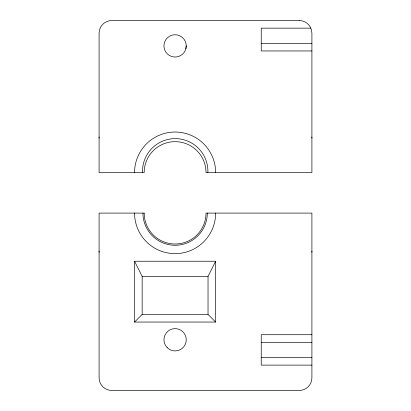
<?xml version="1.0" encoding="UTF-8"?>
<svg xmlns="http://www.w3.org/2000/svg" width="411" height="411" viewBox="0 0 411 411"><rect width="100%" height="100%" fill="white"/><g stroke="black" fill="none" stroke-linecap="round" stroke-linejoin="round"><path stroke-width="0.62" d="M186.245 45.888A11.148 11.148 0 0 1 169.522 55.542A11.148 11.148 0 0 1 169.522 36.23A11.148 11.148 0 0 1 186.245 45.888L185.864 48.77M215.636 322.044L208.033 314.441L208.033 276.439L215.636 261.237L134.561 261.237L134.561 322.044L215.636 322.044L215.636 261.237M134.561 322.044L142.16 314.441L208.033 314.441M310.737 28.148L261.237 28.148L261.237 50.954L311.908 50.954M261.237 43.35L311.908 43.35M134.561 261.237L142.16 276.439L208.033 276.439M311.908 334.713L261.237 334.713L261.237 365.112L311.908 365.112M261.237 342.312L311.908 342.312M261.237 357.513L311.908 357.513M142.16 276.439L142.16 314.441M142.525 172.563A32.705 32.705 0 0 1 175.204 138.615A32.705 32.705 0 0 1 207.889 172.563M134.561 172.563A40.535 40.535 0 0 1 175.096 132.029A40.535 40.535 0 0 1 215.636 172.563M99.092 138.106A12.669 12.669 0 0 1 99.138 137.007M311.862 137.007A12.669 12.669 0 0 1 311.908 138.106M215.636 213.098A40.535 40.535 0 0 1 175.096 253.638A40.535 40.535 0 0 1 134.561 213.098M207.298 213.098A32.176 32.176 0 0 1 175.122 245.275A32.176 32.176 0 0 1 142.946 213.098M99.138 252.205A12.669 12.669 0 0 1 99.092 251.106M311.908 251.106A12.669 12.669 0 0 1 311.862 252.205M299.244 20.55L111.756 20.55A12.669 12.669 0 0 0 99.092 33.219L99.092 172.563L144.189 172.563A30.907 30.907 0 0 1 175.096 141.656A30.907 30.907 0 0 1 206.009 172.563L311.908 172.563L311.908 33.219L311.476 29.941L310.213 26.885A12.669 12.669 0 0 0 299.244 20.55M144.189 213.098L99.092 213.098L99.092 377.781A12.669 12.669 0 0 0 111.756 390.45L299.244 390.45A12.669 12.669 0 0 0 311.908 377.781L311.908 213.098L206.009 213.098A30.907 30.907 0 0 1 175.096 244.011A30.907 30.907 0 0 1 144.189 213.098M167.215 347.66A11.148 11.148 0 0 0 185.864 342.666A11.148 11.148 0 0 0 172.214 329.011A11.148 11.148 0 0 0 167.215 347.66"/></g></svg>
